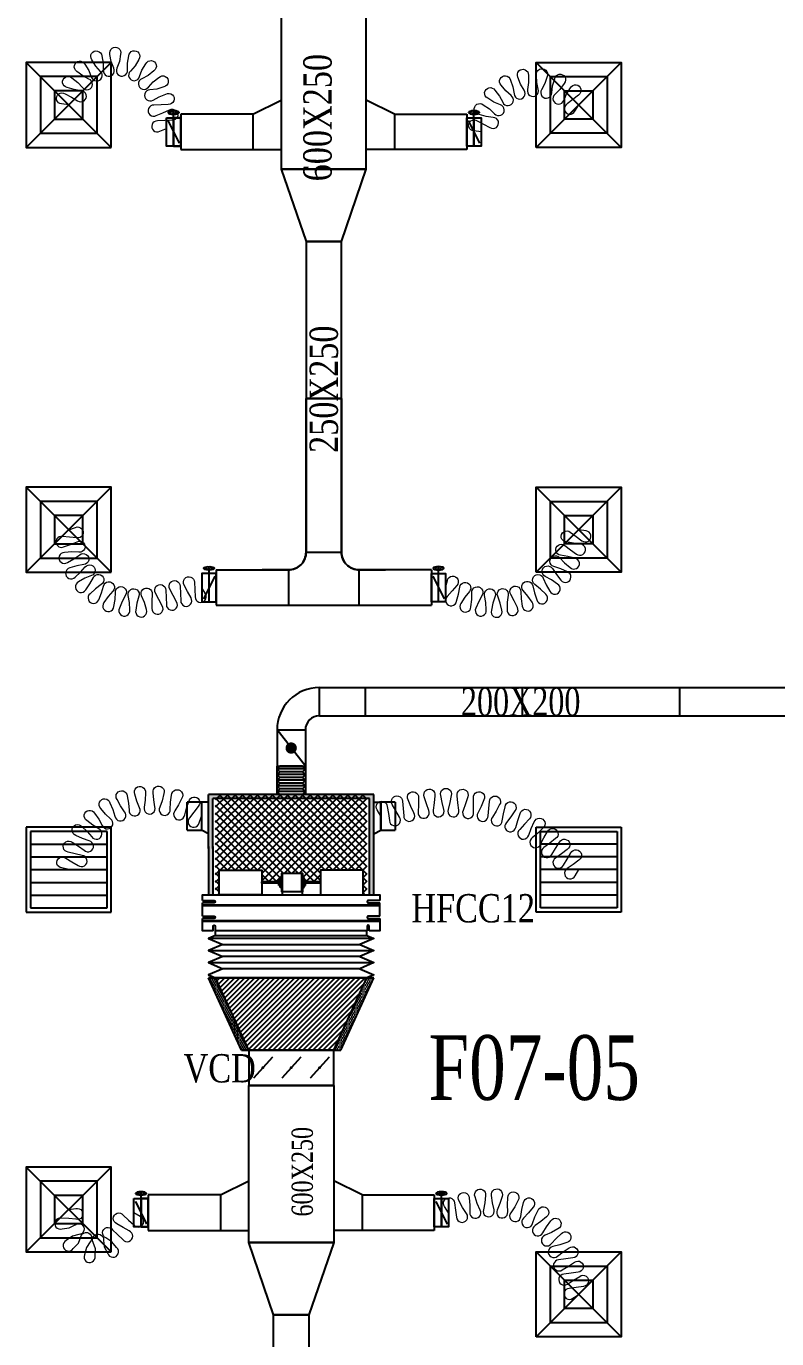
# Model space of a CAD drawing. Header units: metres. Extents: x 352651 to 1421851, y -87441 to -24441.
# Drawn here: x 911182 to 916479, y -72072 to -62804 of the extents above; entities that cross this region are included whole.
import ezdxf
from ezdxf.enums import TextEntityAlignment as Align

# ---------------------------------------------------------------- set-up
doc = ezdxf.new("R2010")
doc.units = ezdxf.units.M
doc.header["$LTSCALE"] = 300
doc.header["$MEASUREMENT"] = 0
for name, color, linetype in [('bat noi mem', 4, 'CONTINUOUS'), ('CUAGIO', 2, 'CONTINUOUS'), ('KT', 1, 'CONTINUOUS'), ('thiet bi', 11, 'CONTINUOUS')]:
    doc.layers.add(name, color=color, linetype=linetype)
doc.layers.add('noi mem', color=5, linetype='BATTING', lineweight=0)
doc.styles.add('PHU', font='vntimeh.shx', dxfattribs={"width": 0.8})
doc.styles.add('ROMANS', font='romans.shx', dxfattribs={"width": 0.75, "bigfont": 'romancvn.shx'})
doc.linetypes.add('BATTING', pattern='A,0.0001,-0.1,[134,ltypeshp.shx,S=0.1,R=0,X=-0.1,Y=0],-0.2,[134,ltypeshp.shx,S=0.1,R=180,X=0.1,Y=0],-0.1', length=0.4001)
pattern_1 = [(0, (451865.555, 215751.666), (6.25, -12.5), [0, -12.5])]

# ---------------------------------------------------------------- blocks, each defined once
blk = doc.blocks.new('SAD')
at = {"layer": 'CUAGIO', "color": 8}
for p, q in [((-300, -300), (300, 300)), ((300, -300), (-300, 300))]:
    blk.add_line(p, q, dxfattribs=at)
at = {"layer": 'CUAGIO'}
blk.add_lwpolyline([(300, -300), (300, 300), (-300, 300), (-300, -300)], close=True, dxfattribs=at)
at = {"layer": 'CUAGIO', "color": 8}
for points in [[(200, -200), (200, 200), (-200, 200), (-200, -200)], [(100, -100), (100, 100), (-100, 100), (-100, -100)]]:
    blk.add_lwpolyline(points, close=True, dxfattribs=at)
blk = doc.blocks.new('SAG')
at = {"layer": 'CUAGIO'}
for p, q in [((-300, 300), (-300, -300)), ((300, 300), (-300, 300)), ((300, -300), (300, 300)), ((-300, -300), (300, -300))]:
    blk.add_line(p, q, dxfattribs=at)
at = {"layer": 'CUAGIO', "color": 8}
for p, q in [((-270, 270), (-270, -270)), ((270, 270), (-270, 270)), ((-180, -270), (-180, 270)), ((-90, -270), (-90, 270)), ((0, -270), (0, 270)), ((90, -270), (90, 270)), ((180, -270), (180, 270)), ((270, -270), (270, 270)), ((-270, -270), (270, -270))]:
    blk.add_line(p, q, dxfattribs=at)
blk = doc.blocks.new('1-van gio D200')
at = {"layer": 'CUAGIO'}
h = blk.add_hatch(dxfattribs=at)
h.set_pattern_fill('ANSI31', color=256, scale=100, style=0)
edge = h.paths.add_edge_path()
edge.add_ellipse((486127, -58494), major_axis=(-38.1, 0), ratio=0.310482, start_angle=0, end_angle=360, ccw=False)
for p, q in [((486167, -58437.3), (486087.1, -58277.5)), ((486127, -58257.4), (486127, -58494))]:
    blk.add_line(p, q, dxfattribs=at)
at = {"layer": 'CUAGIO', "const_width": 3}
for points in [[(486127, -58457.4), (486177, -58457.4), (486177, -58257.4), (486077, -58257.4), (486077, -58457.4), (486127, -58457.4)], [(486167, -58437.3), (486087.1, -58277.5)], [(486127, -58257.4), (486127, -58494)]]:
    blk.add_lwpolyline(points, dxfattribs=at)
at = {"layer": 'CUAGIO'}
blk.add_lwpolyline([(486177, -58457.4), (486077, -58457.4), (486077, -58257.4), (486177, -58257.4)], close=True, dxfattribs=at)
at = {"layer": 'CUAGIO', "const_width": 5.35}
blk.add_lwpolyline([(486130.7, -58357.4, -1), (486123.3, -58357.4, -1)], format="xyb", close=True, dxfattribs=at)
at = {"layer": 'CUAGIO', "extrusion": (0, 0, -1)}
blk.add_ellipse((486127, -58494), major_axis=(-38.1, 0), ratio=0.310482, start_param=-1.570796, end_param=4.712389, dxfattribs=at)
blk = doc.blocks.new('bac noi mem')
at = {"layer": 'bat noi mem'}
for p, q in [((493886.7, -64673), (493866.7, -64693)), ((494066.7, -64693), (493866.7, -64693)), ((493866.7, -64693), (493886.7, -64713)), ((494046.7, -64673), (493886.7, -64673)), ((494046.7, -64673), (494066.7, -64693)), ((494066.7, -64693), (494046.7, -64713)), ((493886.7, -64713), (493866.7, -64733)), ((494066.7, -64733), (493866.7, -64733)), ((493866.7, -64733), (493886.7, -64753)), ((493886.7, -64753), (493866.7, -64773)), ((494066.7, -64773), (493866.7, -64773)), ((493866.7, -64773), (493886.7, -64793)), ((494046.7, -64713), (493886.7, -64713)), ((494046.7, -64753), (493886.7, -64753)), ((494046.7, -64713), (494066.7, -64733)), ((494066.7, -64733), (494046.7, -64753)), ((494046.7, -64753), (494066.7, -64773)), ((494066.7, -64773), (494046.7, -64793)), ((493886.7, -64793), (493866.7, -64813)), ((494066.7, -64813), (493866.7, -64813)), ((493866.7, -64813), (493886.7, -64833)), ((493886.7, -64833), (493866.7, -64853)), ((494066.7, -64853), (493866.7, -64853)), ((493866.7, -64853), (493886.7, -64873)), ((494046.7, -64793), (493886.7, -64793)), ((494046.7, -64833), (493886.7, -64833)), ((494046.7, -64873), (493886.7, -64873)), ((494046.7, -64793), (494066.7, -64813)), ((494066.7, -64813), (494046.7, -64833)), ((494046.7, -64833), (494066.7, -64853)), ((494066.7, -64853), (494046.7, -64873))]:
    blk.add_line(p, q, dxfattribs=at)

msp = doc.modelspace()

# ---------------------------------------------------------------- hatches: boundary and pattern name
at = {"layer": 'CUAGIO'}
h = msp.add_hatch(dxfattribs=at)
h.set_pattern_fill('DOTS', color=256, scale=200, style=0)
h.set_pattern_definition([(0, (78111.761, -8163.507), (6.25, -12.5), [0, -12.5])])
h.paths.add_polyline_path([(913635.5, -68938), (913605.5, -68938), (913605.5, -68258), (912498.5, -68258), (912498.5, -68610.6), (912498.5, -68938), (912468.5, -68938), (912468.5, -68595.6), (912468.5, -68228), (913635.5, -68228)])
at = {"layer": 'CUAGIO', "ltscale": 1.5}
h = msp.add_hatch(dxfattribs=at)
h.set_pattern_fill('ANSI37', color=9, scale=300, angle=360, style=0)
h.set_pattern_definition([(315, (445673.596, -115087.6), (-26.5165043, -26.5165043), []), (225, (445673.596, -115087.6), (-26.5165043, 26.5165043), [])])
h.paths.add_polyline_path([(913585.5, -68228), (913585.5, -68938), (913559.5, -68938), (913559.5, -68763), (913259.5, -68763), (913259.5, -68845.9), (913154.2, -68845.9), (913154.2, -68830.3), (913143.7, -68830.3), (913143.7, -68814.5), (913133.8, -68814.5), (913133.8, -68789.5, 1), (913127.3, -68787.4), (912991.1, -68787.4, 1), (912984.6, -68789.5), (912984.6, -68814.5), (912974.8, -68814.5), (912974.8, -68830.3), (912964.2, -68830.3), (912964.2, -68845.9), (912844.6, -68845.9), (912844.6, -68763), (912544.6, -68763), (912544.6, -68938), (912518.5, -68938), (912518.5, -68595.6), (912518.5, -68228)])
at = {"layer": 'CUAGIO'}
h = msp.add_hatch(dxfattribs=at)
h.set_pattern_fill('DOTS', color=256, scale=200, style=0)
h.set_pattern_definition(pattern_1)
h.paths.add_polyline_path([(912518.5, -69523.5), (912468.5, -69523.5), (912702, -70033.5), (912752, -70033.5)])
h = msp.add_hatch(dxfattribs=at)
h.set_pattern_fill('ANSI31', color=256, scale=200, style=0)
h.set_pattern_definition([(45, (85911.76, -88785.483), (-17.6776695, 17.6776695), [])])
h.paths.add_polyline_path([(913352, -70033.5), (912752, -70033.5), (912518.5, -69523.5), (913585.5, -69523.5)])
h = msp.add_hatch(dxfattribs=at)
h.set_pattern_fill('DOTS', color=256, scale=200, style=0)
h.set_pattern_definition(pattern_1)
h.paths.add_polyline_path([(913352, -70033.5), (913402, -70033.5), (913635.5, -69523.5), (913585.5, -69523.5)])

# ---------------------------------------------------------------- linework, layer by layer
at = {"layer": 'bat noi mem'}
for p, q in [((913635.5, -69244.9), (912468.5, -69244.9)), ((912568.5, -69287.8), (913535.5, -69287.8)), ((912468.5, -69330.6), (913635.5, -69330.6)), ((912468.5, -69416.3), (913635.5, -69416.3)), ((913535.5, -69373.5), (912568.5, -69373.5)), ((913535.5, -69459.2), (912568.5, -69459.2)), ((912518.5, -69523.5), (913585.5, -69523.5)), ((913585.5, -69523.5), (912518.5, -69523.5))]:
    msp.add_line(p, q, dxfattribs=at)
for points in [[(912518.5, -69223.5), (912468.5, -69244.9), (912568.5, -69287.8), (912468.5, -69330.6), (912568.5, -69373.5), (912468.5, -69416.3), (912568.5, -69459.2), (912468.5, -69502), (912518.5, -69523.5)], [(913585.5, -69223.5), (913635.5, -69244.9), (913535.5, -69287.8), (913635.5, -69330.6), (913535.5, -69373.5), (913635.5, -69416.3), (913535.5, -69459.2), (913635.5, -69502), (913585.5, -69523.5)]]:
    msp.add_lwpolyline(points, dxfattribs=at)
at = {"layer": 'CUAGIO'}
for p, q in [((912782.1, -63424.6), (912982.1, -63324.6)), ((913782.1, -63424.6), (913582.1, -63324.6)), ((912782.1, -63424.6), (912272.1, -63424.6)), ((912272.1, -63424.6), (912272.1, -63674.6)), ((912782.1, -63424.6), (912782.1, -63674.6)), ((913782.1, -63424.6), (914292.1, -63424.6)), ((913782.1, -63424.6), (913782.1, -63674.6)), ((914292.1, -63424.6), (914292.1, -63674.6)), ((912272.1, -63674.6), (912982.1, -63674.6)), ((914292.1, -63674.6), (913582.1, -63674.6)), ((913157.1, -66517.7), (913407.1, -66517.7)), ((912522.1, -66642.7), (912522.1, -66892.7)), ((913032.1, -66642.7), (913032.1, -66892.7)), ((913532.1, -66892.7), (913532.1, -66642.7)), ((914042.1, -66642.7), (914042.1, -66892.7)), ((913252, -67473.4), (918015.4, -67473.3)), ((913252, -67673.4), (918215.5, -67673.3)), ((912952, -67773.4), (912952, -67984.4)), ((913152, -68028), (912952, -67773.4)), ((912952, -67773.4), (913152, -67773.4)), ((912952, -67773.4), (912952, -68004)), ((913152, -67773.4), (913152, -68004.5)), ((912952, -68028), (913152, -68028)), ((912952, -68228), (912952, -68028)), ((913152, -68028), (913152, -68228)), ((912318.8, -68481.9), (912318.8, -68281.9)), ((912418.5, -68281.9), (912318.8, -68281.9)), ((912418.5, -68281.9), (912418.5, -68481.9)), ((912418.5, -68281.9), (912418.5, -68481.9)), ((912418.5, -68281.9), (912418.5, -68481.9)), ((912468.5, -68610.6), (912468.5, -68228)), ((912498.5, -68610.6), (912498.5, -68258)), ((913152, -68228), (912952, -68228)), ((913685.5, -68481.9), (913685.5, -68281.9)), ((913685.5, -68281.9), (913685.5, -68481.9)), ((913685.5, -68481.9), (913685.5, -68281.9)), ((913785.2, -68281.9), (913785.2, -68481.9)), ((913685.5, -68481.9), (913785.2, -68481.9)), ((912468.5, -68595.6), (912468.5, -68938)), ((912498.5, -68595.6), (912498.5, -68938)), ((913635.5, -69523.5), (912468.5, -69523.5)), ((912702, -70033.5), (912468.5, -69523.5)), ((912468.5, -69523.5), (913635.5, -69523.5)), ((912518.5, -69523.5), (913585.5, -69523.5)), ((913585.5, -69523.5), (912518.5, -69523.5)), ((912752, -70033.5), (912518.5, -69523.5)), ((913352, -70033.5), (913585.5, -69523.5)), ((913402, -70033.5), (913635.5, -69523.5)), ((912752, -70033.5), (912702, -70033.5)), ((912702, -70033.5), (913402, -70033.5)), ((912752, -70033.5), (912702, -70033.5)), ((913352, -70033.5), (913402, -70033.5)), ((913352, -70033.5), (913402, -70033.5)), ((912919, -70084.2), (912785.1, -70232.8)), ((913119, -70084.2), (912985.1, -70232.8)), ((913319, -70084.2), (913185.1, -70232.8)), ((913352, -70283.5), (912752, -70283.5)), ((912552, -71057.2), (912752, -70957.2)), ((913552, -71057.2), (913352, -70957.2)), ((912552, -71057.2), (912042, -71057.2)), ((912042, -71057.2), (912042, -71307.2)), ((912552, -71057.2), (912552, -71307.2)), ((913552, -71057.2), (914062, -71057.2)), ((913552, -71057.2), (913552, -71307.2)), ((914062, -71057.2), (914062, -71307.2)), ((912042, -71307.2), (912752, -71307.2)), ((914062, -71307.2), (913352, -71307.2))]:
    msp.add_line(p, q, dxfattribs=at)
at = {"layer": 'CUAGIO', "ltscale": 1.5}
msp.add_line((912522.1, -66892.7), (914042.1, -66892.7), dxfattribs=at)
at = {"layer": 'CUAGIO', "color": 2}
for p, q in [((913252, -67673.4), (913252, -67473.4)), ((913575.4, -67673.3), (913575.4, -67473.3)), ((914685.4, -67673.3), (914685.4, -67473.3)), ((915795.4, -67673.3), (915795.4, -67473.3)), ((912952, -67818), (912952, -68028)), ((913152, -67818), (913152, -68028)), ((913635.5, -68228), (912468.5, -68228)), ((913605.5, -68258), (912498.5, -68258)), ((913605.5, -68938), (913605.5, -68258)), ((913635.5, -68938), (913635.5, -68228))]:
    msp.add_line(p, q, dxfattribs=at)
msp.add_lwpolyline([(912982.1, -63812.7), (913582.1, -63812.7), (913582.1, -62702.7), (912982.1, -62702.7)], close=True, dxfattribs=at)
at = {"layer": 'CUAGIO'}
for points in [[(912272.1, -63449.6), (912222.1, -63449.6), (912222.1, -63649.6), (912272.1, -63649.6)], [(914292.1, -63449.6), (914342.1, -63449.6), (914342.1, -63649.6), (914292.1, -63649.6)], [(913582.1, -63812.7), (912982.1, -63812.7), (913157.1, -64322.7), (913407.1, -64322.7)], [(913157.1, -64322.7), (913157.1, -65432.7), (913407.1, -65432.7), (913407.1, -64322.7)], [(912752, -70283.5), (913352, -70283.5), (913352, -70033.5), (912752, -70033.5)], [(912752, -70283.5), (913352, -70283.5), (913352, -71393.5), (912752, -71393.5)], [(912042, -71082.2), (911992, -71082.2), (911992, -71282.2), (912042, -71282.2)], [(914062, -71082.2), (914112, -71082.2), (914112, -71282.2), (914062, -71282.2)], [(912752, -71393.5), (913352, -71393.5), (913177, -71903.5), (912927, -71903.5)]]:
    msp.add_lwpolyline(points, close=True, dxfattribs=at)
for points in [[(912522.1, -66642.7), (913032.1, -66642.7, 0.414214), (913157.1, -66517.7), (913157.1, -65432.7), (913407.1, -65432.7), (913407.1, -66517.7, 0.414214), (913532.1, -66642.7), (913717.1, -66642.7)], [(914042.1, -66642.7), (913532.1, -66642.7, -0.414214), (913407.1, -66517.7), (913407.1, -65432.7), (913157.1, -65432.7), (913157.1, -66517.7, -0.414214), (913032.1, -66642.7), (912847.1, -66642.7)], [(911616.8, -73087.6), (912802, -73087.6, 0.414214), (912927, -72962.6), (912927, -71903.5), (913177, -71903.5), (913177, -72962.6, 0.414214), (913302, -73087.6), (914487.2, -73087.6)]]:
    msp.add_lwpolyline(points, format="xyb", dxfattribs=at)
for points, const_width in [([(913072, -67901, 1), (913032, -67901, 1)], 40), ([(912847, -70158.5, -1), (912857, -70158.5, -1)], 10), ([(913047, -70158.5, -1), (913057, -70158.5, -1)], 10), ([(913247, -70158.5, -1), (913257, -70158.5, -1)], 10)]:
    msp.add_lwpolyline(points, format="xyb", close=True, dxfattribs=dict(at, const_width=const_width))
for points in [[(912468.5, -68281.9), (912418.5, -68281.9)], [(913635.5, -68281.9), (913685.5, -68281.9)], [(913635.5, -68281.9), (913685.5, -68281.9)], [(913785.2, -68281.9), (913685.5, -68281.9)], [(912318.8, -68481.9), (912418.5, -68481.9)], [(912468.5, -68507.1), (912418.5, -68481.9)], [(913635.5, -68507.1), (913685.5, -68481.9)]]:
    msp.add_lwpolyline(points, dxfattribs=at)
for radius in [300, 100]:
    msp.add_arc((913252, -67773.4), radius, 90, 180, dxfattribs=at)
at = {"layer": 'noi mem', "linetype": 'ByBlock', "ltscale": 1.5}
for points in [[(911482.1, -63359.6), (911432, -63351.6, -1.333333), (911456.4, -63280.7), (911500.8, -63305.2), (911544.9, -63329.9, 1.333333), (911569.8, -63259.2), (911519.8, -63250.9), (911470.1, -63235.5, -1.333333), (911504.1, -63168.7), (911545.8, -63199.7), (911579.2, -63236.3, 1.333333), (911624.7, -63176.6), (911580.7, -63154.1), (911539.7, -63122, -1.333333), (911595.3, -63071.6), (911623.2, -63115.5), (911641.4, -63161.6, 1.333333), (911705.2, -63122.1), (911672.1, -63085.3), (911645.2, -63040.7, -1.333333), (911715.1, -63013.5), (911725.6, -63064.5), (911726.1, -63113.9, 1.333333), (911799.8, -63099.8), (911782, -63053.7), (911772.8, -63002.4, -1.333333), (911847.8, -63001.9), (911839.4, -63053.3), (911822.2, -63099.7, 1.333333), (911896.1, -63112.8), (911895.9, -63063.3), (911905.7, -63012.2, -1.333333), (911975.9, -63038.4), (911949.7, -63083.4), (911917.1, -63120.6, 1.333333), (911981.4, -63159.2), (911999, -63112.9), (912026.3, -63068.6, -1.333333), (912082.5, -63118.2), (912042, -63150.9), (911998.3, -63174.1, 1.333333), (912044.6, -63233.1), (912077.5, -63196.1), (912118.8, -63164.4, -1.333333), (912153.7, -63230.8), (912104.2, -63246.9), (912055.1, -63253, 1.333333), (912077.4, -63324.6), (912121.2, -63301.7), (912168.1, -63282.1, -1.333333), (912184.7, -63355.3), (912134, -63357.8), (912083.3, -63360.3, 1.333333), (912099.9, -63433.5), (912146.7, -63413.9), (912193.5, -63394.3, -1.333333), (912210.1, -63467.4), (912159.4, -63470), (912108.7, -63472.5, 1.333333), (912125.3, -63545.6), (912172.1, -63526)], [(914392.1, -63549.6), (914341.9, -63542.3, -1.333333), (914365.2, -63471), (914410, -63494.7), (914454.8, -63518.6, 1.333333), (914478.2, -63447.3), (914428, -63440), (914377.7, -63427.2, -1.333333), (914408.1, -63358.6), (914451.4, -63387.3), (914487.5, -63421.3, 1.333333), (914528.5, -63358.5), (914482.8, -63339.1), (914439.2, -63311.1, -1.333333), (914489.7, -63255.6), (914521.6, -63296.5), (914545.2, -63340.1, 1.333333), (914603.9, -63293.5), (914566.7, -63260.7), (914534.1, -63220.3, -1.333333), (914599.5, -63183.6), (914617, -63232.5), (914625.6, -63281.3, 1.333333), (914696, -63255.6), (914671, -63212.7), (914652.8, -63164.1, -1.333333), (914726.5, -63149.9), (914727.6, -63201.8), (914720.4, -63250.9, 1.333333), (914795.3, -63248.7), (914785.2, -63200.1), (914783.2, -63148.3, -1.333333), (914857.6, -63158.1), (914842.3, -63207.6), (914819.9, -63251.9, 1.333333), (914891.8, -63273.5), (914897.5, -63224.2), (914912, -63174.4, -1.333333), (914979.4, -63207.1), (914949.3, -63249.3), (914914.1, -63284.3, 1.333333), (914975.4, -63327.4), (914996.4, -63282.5), (915023.4, -63239.3, -1.333333), (915079.3, -63289.3), (915039.4, -63320.9), (914999.4, -63352.2, 1.333333), (915055, -63402.5), (915082.1, -63359.6)], [(911482.1, -66359.6), (911530.5, -66342.7, -1.333333), (911539.1, -66417.2), (911488.2, -66411.7), (911437.2, -66406.4, 1.333333), (911445.9, -66480.9), (911494.2, -66463.9), (911540.7, -66444, -1.333333), (911554.2, -66517.7), (911503.7, -66515.5), (911451.9, -66519.4, 1.333333), (911473.5, -66591.2), (911518.9, -66565.8), (911559.7, -66536.1, -1.333333), (911589.2, -66605), (911539.5, -66614.1), (911489.8, -66629.3, 1.333333), (911526.8, -66694.5), (911565.4, -66659.8), (911598.7, -66621.7, -1.333333), (911642.7, -66682.5), (911596.2, -66702.3), (911551.1, -66728.1, 1.333333), (911601.5, -66783.6), (911631.5, -66741.1), (911655.6, -66696.7, -1.333333), (911711.9, -66746.2), (911670.9, -66775.8), (911632.6, -66810.9, 1.333333), (911694.1, -66853.9), (911713.9, -66805.9), (911727.6, -66757.2, -1.333333), (911793.5, -66793.1), (911760, -66831), (911730.5, -66873.7, 1.333333), (911799.9, -66902), (911808.6, -66850.8), (911811.3, -66800.3, -1.333333), (911883.4, -66820.8), (911859.2, -66865.1), (911839.7, -66913.3, 1.333333), (911913.7, -66925.6), (911910.9, -66873.7), (911902.3, -66823.9, -1.333333), (911977.2, -66828), (911963.4, -66876.6), (911955, -66927.9, 1.333333), (912029.9, -66923.5), (912015.8, -66873.5), (911996.4, -66826.9, -1.333333), (912070.3, -66814.2), (912067.5, -66864.7), (912069.5, -66916.1, 1.333333), (912142, -66896.9), (912118.3, -66851.2), (912094.2, -66806, -1.333333), (912166.5, -66786.1), (912168.9, -66837.3), (912171.3, -66888.5, 1.333333), (912243.7, -66868.6), (912219.6, -66823.4), (912195.5, -66778.1, -1.333333), (912267.8, -66758.3), (912270.2, -66809.4), (912272.6, -66860.6, 1.333333), (912344.9, -66840.8), (912320.8, -66795.5), (912296.8, -66750.3, -1.333333), (912369.1, -66730.4), (912371.5, -66781.6), (912373.9, -66832.8, 1.333333), (912446.2, -66812.9), (912422.1, -66767.7)], [(914142.1, -66767.7), (914154.5, -66717.7, -1.333333), (914221, -66752.4), (914187.2, -66791.2), (914153.3, -66829.9, 1.333333), (914219.8, -66864.6), (914232.2, -66814.6), (914241.9, -66764.7, -1.333333), (914310, -66796.1), (914278.3, -66835.9), (914249.9, -66879.5, 1.333333), (914320.6, -66904.7), (914326.1, -66853), (914326.7, -66802.1, -1.333333), (914399.4, -66820.8), (914375.3, -66865.6), (914355.2, -66913.6, 1.333333), (914429.2, -66925.7), (914425.4, -66873.8), (914416.9, -66823.7, -1.333333), (914491.7, -66829.1), (914476, -66877.5), (914464.8, -66928.3, 1.333333), (914539.8, -66926.9), (914526.8, -66876.6), (914509.4, -66828.8, -1.333333), (914584, -66820.7), (914577.3, -66871.1), (914575.3, -66923.1, 1.333333), (914648.9, -66908.3), (914627, -66861.1), (914601.4, -66817.2, -1.333333), (914673.3, -66795.9), (914675.7, -66846.7), (914683.1, -66898.2, 1.333333), (914752.8, -66870.5), (914722.9, -66827.9), (914689.8, -66789.3, -1.333333), (914756.7, -66755.4), (914768.2, -66805), (914784.7, -66854.3, 1.333333), (914848.3, -66814.6), (914811.3, -66778.1), (914771.7, -66746, -1.333333), (914831.5, -66700.7), (914851.7, -66747.4), (914876.8, -66793, 1.333333), (914932.3, -66742.5), (914889.2, -66713.3), (914844.6, -66688.8, -1.333333), (914895.3, -66633.5), (914923.6, -66675.8), (914956.4, -66716.1, 1.333333), (915001.9, -66656.5), (914954.4, -66635.5), (914906.1, -66619.4, -1.333333), (914946, -66555.9), (914981.4, -66592.5), (915020.9, -66626.3, 1.333333), (915055, -66559.5), (915004.5, -66547.3), (914953.8, -66539.1, -1.333333), (914982.9, -66470), (915024.1, -66500.5), (915065.8, -66530.7, 1.333333), (915094.3, -66461.3), (915043.5, -66453.5), (914992.6, -66445.7, -1.333333), (915021.2, -66376.3), (915062.8, -66406.5), (915104.4, -66436.8, 1.333333), (915133, -66367.4), (915082.1, -66359.6)], [(911482.1, -68759.6), (911433, -68747.8, -1.333333), (911461, -68678.3), (911504.6, -68703.9), (911548.1, -68729.5, 1.333333), (911576.2, -68660), (911527, -68648.3), (911477.6, -68635.7, -1.333333), (911506.6, -68566.5), (911550.2, -68592.9), (911590, -68622.8, 1.333333), (911625.4, -68556.6), (911578.5, -68540.1), (911532.2, -68517.7, -1.333333), (911574.4, -68455.7), (911612.2, -68490.5), (911644.8, -68528, 1.333333), (911693.3, -68470.8), (911650.9, -68444.7), (911610.5, -68413.1, -1.333333), (911664.7, -68361.4), (911694.3, -68403.3), (911718.4, -68446.9, 1.333333), (911777.8, -68401.2), (911741.9, -68366.8), (911708.9, -68327.4, -1.333333), (911772.9, -68288.2), (911793, -68335.4), (911807.4, -68383.1, 1.333333), (911875.1, -68350.9), (911847.2, -68309.7), (911823.3, -68264.3, -1.333333), (911894.1, -68239.4), (911903.8, -68289.8), (911907.8, -68339.5, 1.333333), (911980.8, -68322.3), (911962.2, -68276.1), (911948.4, -68226.6, -1.333333), (912022.8, -68217.3), (912021.7, -68268.6), (912015.1, -68317.9, 1.333333), (912090.1, -68316.5), (912081.6, -68267.4), (912078.5, -68216.2, -1.333333), (912153.3, -68222.7), (912141.4, -68272.6), (912124.6, -68319.5, 1.333333), (912198.2, -68333.9), (912200.2, -68284.1), (912208, -68233.4, -1.333333), (912279.7, -68255.4), (912257.5, -68301.8), (912231.2, -68344, 1.333333), (912300.2, -68373.6), (912312.7, -68325.4), (912329.5, -68277.5, -1.333333), (912395.8, -68312.7), (912365.7, -68353.5), (912335.4, -68394, 1.333333), (912401.5, -68429.5), (912418.5, -68381.9)], [(913685.5, -68381.9), (913659.6, -68338.1, -1.333333), (913730.2, -68312.9), (913737.8, -68363.3), (913745.4, -68413.6, 1.333333), (913816.1, -68388.5), (913790.2, -68344.7), (913765.7, -68299.6, -1.333333), (913837.2, -68277), (913843.1, -68327.9), (913846.2, -68378.4, 1.333333), (913918.8, -68359.5), (913896.8, -68313.9), (913877.1, -68266.6, -1.333333), (913950.5, -68251.4), (913951.2, -68302.6), (913949.1, -68353.2, 1.333333), (914023.2, -68341.8), (914006.1, -68294.2), (913991.3, -68245.1, -1.333333), (914065.9, -68237.5), (914061.3, -68288.6), (914054.1, -68338.7, 1.333333), (914129, -68334.9), (914116.8, -68285.8), (914107.1, -68235.4, -1.333333), (914182.1, -68235.5), (914172.3, -68285.9), (914160, -68334.9, 1.333333), (914234.9, -68338.9), (914227.7, -68288.8), (914223.3, -68237.7, -1.333333), (914297.9, -68245.5), (914283, -68294.5), (914265.7, -68342.1, 1.333333), (914339.8, -68353.7), (914337.8, -68303.1), (914338.6, -68251.8, -1.333333), (914412, -68267.2), (914392.2, -68314.5), (914370.1, -68360, 1.333333), (914442.6, -68379.1), (914445.9, -68328.6), (914451.9, -68277.7, -1.333333), (914523.4, -68300.5), (914498.8, -68345.5), (914472.2, -68388.5, 1.333333), (914542.3, -68415), (914550.7, -68365.1), (914561.9, -68315, -1.333333), (914630.7, -68345), (914601.6, -68387.3), (914570.7, -68427.4, 1.333333), (914637.9, -68460.9), (914651.3, -68412.1), (914667.6, -68363.5, -1.333333), (914732.9, -68400.3), (914699.7, -68439.4), (914664.8, -68476.1, 1.333333), (914728.2, -68516.3), (914746.5, -68469.1), (914767.7, -68422.4, -1.333333), (914828.9, -68465.8), (914791.8, -68501.3), (914753.4, -68534.2, 1.333333), (914812.3, -68580.7), (914835.4, -68535.6), (914861.3, -68491.3, -1.333333), (914917.7, -68540.7), (914877.2, -68572.2), (914836.3, -68602.6, 1.333333), (914891.6, -68653.2), (914918.2, -68609.7), (914944.8, -68566.2, -1.333333), (915000.1, -68616.8), (914959.2, -68647.2), (914918.3, -68677.5, 1.333333), (914973.6, -68728.1), (915000.2, -68684.6), (915026.7, -68641.2, -1.333333), (915082.1, -68691.8), (915041.2, -68722.1), (915000.2, -68752.4, 1.333333), (915055.6, -68803), (915082.1, -68759.6)], [(914162, -71182.2), (914134.4, -71139.2, -1.333333), (914204.7, -71112.9), (914212.1, -71163.5), (914219.5, -71214.1, 1.333333), (914289.8, -71187.9), (914262.2, -71144.8), (914237.1, -71099.6, -1.333333), (914308.8, -71077.6), (914313.3, -71129.2), (914312.7, -71179.7, 1.333333), (914386.2, -71164.6), (914365.7, -71118.4), (914349.6, -71069.2, -1.333333), (914424.2, -71061.2), (914418.9, -71112.7), (914408.7, -71162.2, 1.333333), (914483.7, -71161.3), (914472.3, -71112.1), (914465.8, -71060.7, -1.333333), (914540.5, -71067), (914525.6, -71116.5), (914506.3, -71163.2, 1.333333), (914580.1, -71176.5), (914578.2, -71126), (914581.5, -71074.3, -1.333333), (914653.7, -71094.6), (914629.7, -71140.4), (914601.9, -71182.6, 1.333333), (914671.8, -71209.6), (914679.6, -71159.7), (914692.6, -71109.6, -1.333333), (914759.7, -71143.2), (914727.4, -71183.6), (914692.1, -71219.8, 1.333333), (914755.6, -71259.5), (914772.7, -71212), (914795, -71165.3, -1.333333), (914854.5, -71210.9), (914815.1, -71244.5), (914773.6, -71273.3, 1.333333), (914828.5, -71324.4), (914854.3, -71280.9), (914885, -71239.3, -1.333333), (914934.8, -71295.3), (914889.8, -71320.9), (914843.5, -71341.3, 1.333333), (914887.8, -71401.9), (914921.3, -71364.1), (914959.3, -71329, -1.333333), (914997.6, -71393.4), (914948.6, -71410), (914899.4, -71421.4, 1.333333), (914931.4, -71489.2), (914971.4, -71458.4), (915014.6, -71430.6, -1.333333), (915041.1, -71500.8), (914990.3, -71508.4), (914939.6, -71515.5, 1.333333), (914965.4, -71586), (915008.6, -71558.7), (915051.9, -71531.4, -1.333333), (915077.7, -71601.8), (915027, -71608.9), (914976.4, -71616, 1.333333), (915002.1, -71686.4), (915045.4, -71659.1), (915088.6, -71631.8, -1.333333), (915114.4, -71702.3), (915063.8, -71709.3), (915013.1, -71716.4, 1.333333), (915038.9, -71786.9), (915082.1, -71759.6)], [(911482.1, -71159.6), (911532.1, -71153.7, -1.333333), (911532.9, -71228.7), (911482.9, -71224), (911431.5, -71221.2, 1.333333), (911435.1, -71296.1), (911485.9, -71288.3), (911528.3, -71266.9, -1.333333), (911554.2, -71337.3), (911508.1, -71348.5), (911464.5, -71378.9, 1.333333), (911513.5, -71435.7), (911550, -71397), (911567.7, -71353, -1.333333), (911633.6, -71388.9), (911606.3, -71427.6), (911593.6, -71479.3, 1.333333), (911667.9, -71489.6), (911669.8, -71436.5), (911654.2, -71391.7, -1.333333), (911727.3, -71375.3), (911732.3, -71422.4), (911756.8, -71469.6, 1.333333), (911819.5, -71428.5), (911785.9, -71387.3), (911744.7, -71360.8, -1.333333), (911791.9, -71302.5), (911826.4, -71337.2), (911863.4, -71371.4, 1.333333), (911908.2, -71311.2), (911865, -71285.6), (911821.7, -71259.9, -1.333333), (911866.6, -71199.8), (911903.5, -71233.9), (911940.4, -71268, 1.333333), (911985.3, -71207.9), (911942, -71182.2)]]:
    msp.add_lwpolyline(points, format="xyb", dxfattribs=at)
at = {"layer": 'thiet bi'}
for p, q in [((912964.2, -68845.9), (912844.6, -68845.9)), ((912844.6, -68855), (912844.6, -68845.9)), ((912964.2, -68855), (912844.6, -68855)), ((912964.2, -68870.7), (912964.2, -68830.3)), ((912974.8, -68830.3), (912964.2, -68830.3)), ((912974.8, -68886.5), (912974.8, -68814.5)), ((912984.6, -68814.5), (912974.8, -68814.5)), ((912991.1, -68913.5), (912991.1, -68787.4)), ((913127.3, -68913.5), (913127.3, -68787.4)), ((913133.8, -68814.5), (913143.7, -68814.5)), ((913143.7, -68886.5), (913143.7, -68814.5)), ((913143.7, -68830.3), (913154.2, -68830.3)), ((913154.2, -68870.7), (913154.2, -68830.3)), ((913259.5, -68845.9), (913154.2, -68845.9)), ((913259.5, -68855), (913154.2, -68855)), ((912974.8, -68870.7), (912964.2, -68870.7)), ((912984.6, -68886.5), (912974.8, -68886.5)), ((912987.9, -68915.9), (912987.9, -68938)), ((913130.6, -68915.9), (913130.6, -68938)), ((913133.8, -68886.5), (913143.7, -68886.5)), ((913143.7, -68870.7), (913154.2, -68870.7)), ((913677.5, -69010), (912426.5, -69010)), ((913677.5, -69015), (912426.5, -69015)), ((913677.5, -69121), (912426.5, -69121)), ((913677.5, -69126), (912426.5, -69126)), ((912518.5, -69223.5), (912518.5, -69192)), ((912518.5, -69223.5), (913585.5, -69223.5)), ((913585.5, -69223.5), (913585.5, -69192))]:
    msp.add_line(p, q, dxfattribs=at)
for points in [[(912544.6, -68763), (912844.6, -68763), (912844.6, -68938), (912544.6, -68938)], [(913559.5, -68763), (913259.5, -68763), (913259.5, -68938), (913559.5, -68938)], [(913133.8, -68787.4), (912984.6, -68787.4), (912984.6, -68913.5), (913133.8, -68913.5)]]:
    msp.add_lwpolyline(points, close=True, dxfattribs=at)
for points in [[(912426.5, -68977.5), (912426.5, -68938), (913677.5, -68938), (913677.5, -68977.5)], [(912426.5, -69088.5), (912426.5, -68993.5)], [(913677.5, -69088.5), (913677.5, -68993.5)], [(912500.5, -69192), (912426.5, -69192), (912426.5, -69104.5)], [(913677.5, -69104.5), (913677.5, -69192), (913603.5, -69192)], [(913587.5, -69192), (912516.5, -69192)]]:
    msp.add_lwpolyline(points, dxfattribs=at)
for points in [[(912426.5, -68977.5), (912508.5, -68977.5, -1), (912508.5, -68993.5), (912426.5, -68993.5)], [(913677.5, -68977.5), (913595.5, -68977.5, 1), (913595.5, -68993.5), (913677.5, -68993.5)], [(912426.5, -69088.5), (912508.5, -69088.5, -1), (912508.5, -69104.5), (912426.5, -69104.5)], [(913677.5, -69088.5), (913595.5, -69088.5, 1), (913595.5, -69104.5), (913677.5, -69104.5)], [(912500.5, -69192), (912500.5, -69160, -1), (912516.5, -69160), (912516.5, -69192)], [(913603.5, -69192), (913603.5, -69160, 1), (913587.5, -69160), (913587.5, -69192)]]:
    msp.add_lwpolyline(points, format="xyb", dxfattribs=at)
for centre, start, end in [((912987.9, -68788.5), 18.04953, 161.95047), ((913130.6, -68788.5), 18.04953, 161.95047), ((912987.9, -68912.5), 198.04953, 341.95047), ((913130.6, -68912.5), 198.04953, 341.95047)]:
    msp.add_arc(centre, 3.41, start, end, dxfattribs=at)

# ---------------------------------------------------------------- block references
at = {"layer": 'CUAGIO'}
for name, p in [('SAD', (911482.1, -63359.6)), ('SAD', (911482.1, -66359.6)), ('bac noi mem', (419085.3, -3355)), ('SAD', (911482.1, -71159.6))]:
    msp.add_blockref(name, p, dxfattribs=at)
at = {"layer": 'CUAGIO', "xscale": -1}
for p in [(915082.1, -63359.6), (915082.1, -66359.6), (915082.1, -71759.6)]:
    msp.add_blockref('SAD', p, dxfattribs=at)
at = {"layer": 'CUAGIO'}
for name, p, rotation in [('1-van gio D200', (1398349.2, -121906.9), 180), ('1-van gio D200', (1400469.2, -121906.9), 180), ('1-van gio D200', (1400219.2, -125125.1), 180), ('SAG', (911482.1, -68759.6), 270), ('1-van gio D200', (1398119, -129539.6), 180), ('1-van gio D200', (1400239, -129539.6), 180)]:
    msp.add_blockref(name, p, dxfattribs=dict(at, rotation=rotation))
at = {"layer": 'CUAGIO', "xscale": -1}
for name, p, rotation in [('1-van gio D200', (426345.1, -125125.1), 180), ('SAG', (915082.1, -68759.6), 90)]:
    msp.add_blockref(name, p, dxfattribs=dict(at, rotation=rotation))

# ---------------------------------------------------------------- texts
at = {"layer": 'CUAGIO', "color": 2, "style": 'PHU', "width": 0.75}
msp.add_text('200x200', height=200, dxfattribs=at).set_placement((914672, -67673.4), align=Align.CENTER)
msp.add_text('600x250', height=150, rotation=90, dxfattribs=at).set_placement((913205.1, -70892.9), align=Align.CENTER)
at = {"layer": 'CUAGIO', "color": 2, "char_height": 200, "attachment_point": 3, "rotation": 90, "style": 'PHU'}
for s, insert, width in [('600x250', (913137.4, -62999.3), 1155.253), ('250x250', (913181.8, -64917.1), 788.836)]:
    msp.add_mtext(s, dxfattribs=dict(at, insert=insert, width=width))
at = {"layer": 'CUAGIO', "color": 2, "char_height": 200, "attachment_point": 7, "style": 'PHU'}
for s, insert, width in [('hfcc12', (913900.1, -69135.1), 924.737), ('VCD', (912292.3, -70266.9), 439.881)]:
    msp.add_mtext(s, dxfattribs=dict(at, insert=insert, width=width))
at = {"layer": 'KT', "ltscale": 1.5, "insert": (914020.6, -69929.5), "char_height": 456.096, "width": 2517.297, "attachment_point": 1, "style": 'ROMANS'}
msp.add_mtext('{\\fTimes New Roman|b0|i0|c0|p18;F07-05}', dxfattribs=at)

doc.saveas('drawing.dxf')
